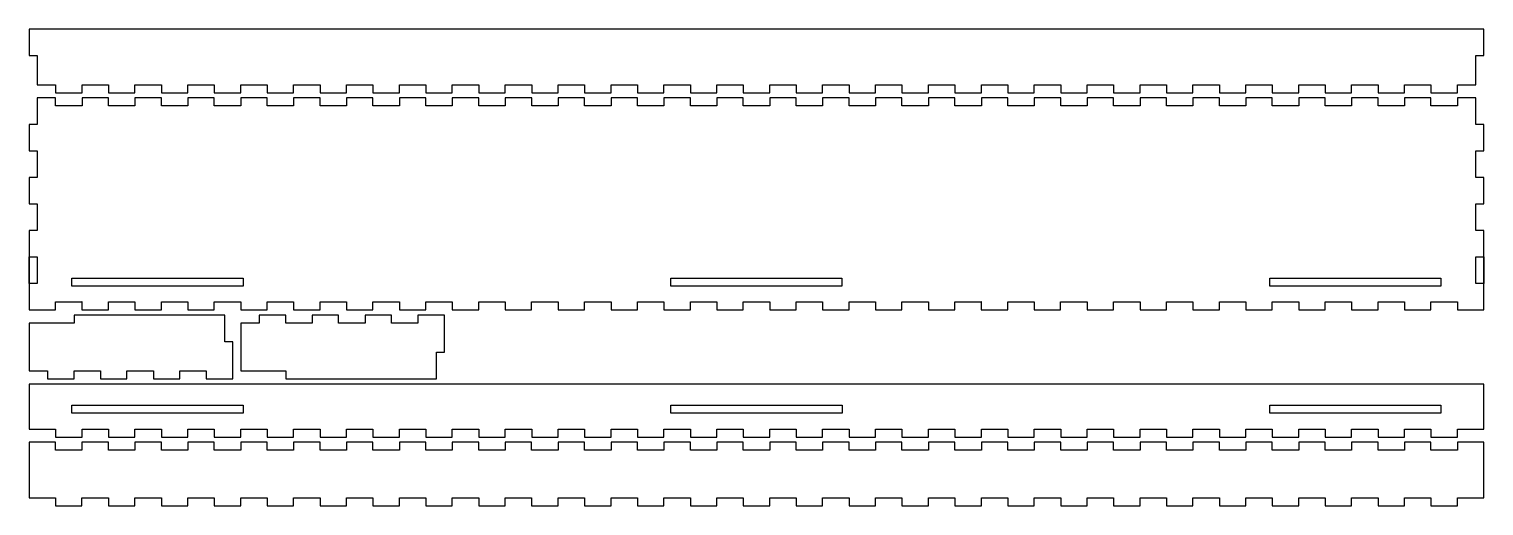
# Model space of a CAD drawing. Extents: x 20 to 570, y 46 to 226.
import ezdxf

# ---------------------------------------------------------------- set-up
doc = ezdxf.new("R2010")
doc.units = 0
doc.layers.add('Layer', color=7, linetype='CONTINUOUS')

msp = doc.modelspace()

# ---------------------------------------------------------------- linework, layer by layer
at = {"layer": 'Layer', "color": 7}
for points in [[(20.006319, 225.999068), (20.006319, 215.997846), (23.00493, 215.997846), (23.00493, 204.999985), (30.007568, 204.999985), (30.007568, 202.001374), (39.999999, 202.001374), (39.999999, 204.999985), (50.001249, 204.999985), (50.001249, 202.001374), (60.002499, 202.001374), (60.002499, 204.999985), (70.003749, 204.999985), (70.003749, 202.001374), (80.004999, 202.001374), (80.004999, 204.999985), (90.006249, 204.999985), (90.006249, 202.001374), (100.007499, 202.001374), (100.007499, 204.999985), (109.99993, 204.999985), (109.99993, 202.001374), (120.00118, 202.001374), (120.00118, 204.999985), (130.00243, 204.999985), (130.00243, 202.001374), (140.00368, 202.001374), (140.00368, 204.999985), (150.00493, 204.999985), (150.00493, 202.001374), (160.00618, 202.001374), (160.00618, 204.999985), (170.00743, 204.999985), (170.00743, 202.001374), (179.99986, 202.001374), (179.99986, 204.999985), (190.00111, 204.999985), (190.00111, 202.001374), (200.00236, 202.001374), (200.00236, 204.999985), (210.00361, 204.999985), (210.00361, 202.001374), (220.00486, 202.001374), (220.00486, 204.999985), (230.00611, 204.999985), (230.00611, 202.001374), (240.00736, 202.001374), (240.00736, 204.999985), (249.999791, 204.999985), (249.999791, 202.001374), (260.001041, 202.001374), (260.001041, 204.999985), (270.002291, 204.999985), (270.002291, 202.001374), (280.003541, 202.001374), (280.003541, 204.999985), (290.004782, 204.999985), (290.004782, 202.001374), (300.006032, 202.001374), (300.006032, 204.999985), (310.007282, 204.999985), (310.007282, 202.001374), (319.999727, 202.001374), (319.999727, 204.999985), (330.000949, 204.999985), (330.000949, 202.001374), (340.002227, 202.001374), (340.002227, 204.999985), (350.003449, 204.999985), (350.003449, 202.001374), (360.004727, 202.001374), (360.004727, 204.999985), (370.005949, 204.999985), (370.005949, 202.001374), (380.007227, 202.001374), (380.007227, 204.999985), (389.999643, 204.999985), (389.999643, 202.001374), (400.000893, 202.001374), (400.000893, 204.999985), (410.002143, 204.999985), (410.002143, 202.001374), (420.003393, 202.001374), (420.003393, 204.999985), (430.004643, 204.999985), (430.004643, 202.001374), (440.005893, 202.001374), (440.005893, 204.999985), (450.007143, 204.999985), (450.007143, 202.001374), (459.99956, 202.001374), (459.99956, 204.999985), (470.000838, 204.999985), (470.000838, 202.001374), (480.00206, 202.001374), (480.00206, 204.999985), (490.003338, 204.999985), (490.003338, 202.001374), (500.00456, 202.001374), (500.00456, 204.999985), (510.005838, 204.999985), (510.005838, 202.001374), (520.00706, 202.001374), (520.00706, 204.999985), (529.999504, 204.999985), (529.999504, 202.001374), (540.000754, 202.001374), (540.000754, 204.999985), (550.002004, 204.999985), (550.002004, 202.001374), (560.003254, 202.001374), (560.003254, 204.999985), (567.005893, 204.999985), (567.005893, 215.997846), (570.004504, 215.997846), (570.004504, 225.999068), (20.006319, 225.999068), (20.006319, 225.999068)], [(23.001111, 200.002874), (23.001111, 190.001624), (20.0025, 190.001624), (20.0025, 180.000374), (23.001111, 180.000374), (23.001111, 169.999124), (20.0025, 169.999124), (20.0025, 159.997874), (23.001111, 159.997874), (23.001111, 149.996624), (20.0025, 149.996624), (20.0025, 140.004207), (23.001111, 140.004207), (23.001111, 130.002929), (20.0025, 130.002929), (20.0025, 140.004207), (19.993681, 140.004207), (19.993681, 123.009124), (20.0025, 123.009124), (20.0025, 120.001707), (29.994931, 120.001707), (29.994931, 123.009124), (30.003736, 123.009124), (30.003736, 123.000375), (39.987347, 123.000375), (39.987347, 123.009124), (39.996152, 123.009124), (39.996152, 123.000375), (39.987347, 123.000375), (39.987347, 120.001764), (49.988597, 120.001764), (49.988597, 123.00918), (49.997402, 123.00918), (49.997402, 123.000431), (59.989833, 123.000431), (59.989833, 123.00918), (59.998638, 123.00918), (59.998638, 123.000431), (59.989833, 123.000431), (59.989833, 120.00182), (69.991083, 120.00182), (69.991083, 123.009237), (69.999888, 123.009237), (69.999888, 123.000488), (79.992319, 123.000488), (79.992319, 123.009237), (80.001124, 123.009237), (80.001124, 123.000488), (79.992319, 123.000488), (79.992319, 120.001877), (89.993569, 120.001877), (89.993569, 123.009293), (90.002374, 123.009293), (90.002374, 123.000544), (99.994805, 123.000544), (99.994805, 123.009293), (100.00361, 123.009293), (100.00361, 123.000544), (99.994805, 123.000544), (99.994805, 120.001933), (109.987235, 120.001933), (109.987235, 123.00935), (109.996041, 123.00935), (109.996041, 123.000601), (119.988471, 123.000601), (119.988471, 123.00935), (119.997276, 123.00935), (119.997276, 123.000601), (119.988471, 123.000601), (119.988471, 120.00199), (129.989721, 120.00199), (129.989721, 123.009406), (129.998526, 123.009406), (129.998526, 123.000657), (139.990957, 123.000657), (139.990957, 123.009406), (139.999762, 123.009406), (139.999762, 123.000657), (139.990957, 123.000657), (139.990957, 120.002046), (149.992207, 120.002046), (149.992207, 123.009462), (150.001012, 123.009462), (150.001012, 123.000714), (159.993443, 123.000714), (159.993443, 123.009462), (160.002248, 123.009462), (160.002248, 123.000714), (159.993443, 123.000714), (159.993443, 120.002102), (169.994693, 120.002102), (169.994693, 123.009519), (170.003498, 123.009519), (170.003498, 123.00077), (179.987109, 123.00077), (179.987109, 123.009519), (179.995915, 123.009519), (179.995915, 123.00077), (179.987109, 123.00077), (179.987109, 120.002159), (189.988359, 120.002159), (189.988359, 123.009575), (189.997165, 123.009575), (189.997165, 123.000826), (199.989595, 123.000826), (199.989595, 123.009575), (199.998401, 123.009575), (199.998401, 123.000826), (199.989595, 123.000826), (199.989595, 120.002215), (209.990845, 120.002215), (209.990845, 123.009632), (209.999651, 123.009632), (209.999651, 123.000883), (219.992081, 123.000883), (219.992081, 123.009632), (220.000886, 123.009632), (220.000886, 123.000883), (219.992081, 123.000883), (219.992081, 120.002272), (229.993331, 120.002272), (229.993331, 123.009688), (230.002136, 123.009688), (230.002136, 123.000939), (239.994567, 123.000939), (239.994567, 123.009688), (240.003372, 123.009688), (240.003372, 123.000939), (239.994567, 123.000939), (239.994567, 120.002328), (249.986998, 120.002328), (249.986998, 123.009745), (249.995803, 123.009745), (249.995803, 123.000996), (259.988233, 123.000996), (259.988233, 123.009745), (259.997039, 123.009745), (259.997039, 123.000996), (259.988233, 123.000996), (259.988233, 120.002385), (269.989483, 120.002385), (269.989483, 123.009801), (269.998289, 123.009801), (269.998289, 123.001052), (279.990719, 123.001052), (279.990719, 123.009801), (279.999525, 123.009801), (279.999525, 123.001052), (279.990719, 123.001052), (279.990719, 120.002441), (289.991969, 120.002441), (289.991969, 123.009858), (290.000718, 123.009858), (290.000718, 123.001109), (299.993163, 123.001109), (299.993163, 123.009858), (300.001912, 123.009858), (300.001912, 123.001109), (299.993163, 123.001109), (299.993163, 120.002498), (309.994385, 120.002498), (309.994385, 123.009914), (310.003134, 123.009914), (310.003134, 123.001165), (319.986745, 123.001165), (319.986745, 123.009914), (319.995494, 123.009914), (319.995494, 123.001165), (319.986745, 123.001165), (319.986745, 120.002554), (329.987995, 120.002554), (329.987995, 123.00997), (329.996744, 123.00997), (329.996744, 123.001222), (339.989188, 123.001222), (339.989188, 123.00997), (339.997937, 123.00997), (339.997937, 123.001222), (339.989188, 123.001222), (339.989188, 120.00261), (349.990438, 120.00261), (349.990438, 123.010027), (349.999187, 123.010027), (349.999187, 123.001278), (359.991632, 123.001278), (359.991632, 123.010027), (360.000381, 123.010027), (360.000381, 123.001278), (359.991632, 123.001278), (359.991632, 120.002667), (369.992882, 120.002667), (369.992882, 123.010083), (370.001631, 123.010083), (370.001631, 123.001334), (379.994075, 123.001334), (379.994075, 123.010083), (380.002824, 123.010083), (380.002824, 123.001334), (379.994075, 123.001334), (379.994075, 120.002723), (389.98652, 120.002723), (389.98652, 123.01014), (389.995269, 123.01014), (389.995269, 123.001391), (399.987685, 123.001391), (399.987685, 123.01014), (399.996434, 123.01014), (399.996434, 123.001391), (399.987685, 123.001391), (399.987685, 120.00278), (409.988964, 120.00278), (409.988964, 123.010196), (409.997712, 123.010196), (409.997712, 123.001447), (419.990129, 123.001447), (419.990129, 123.010196), (419.998878, 123.010196), (419.998878, 123.001447), (419.990129, 123.001447), (419.990129, 120.002836), (429.991407, 120.002836), (429.991407, 123.010253), (430.000156, 123.010253), (430.000156, 123.001504), (439.992572, 123.001504), (439.992572, 123.010253), (440.001321, 123.010253), (440.001321, 123.001504), (439.992572, 123.001504), (439.992572, 120.002893), (449.993851, 120.002893), (449.993851, 123.010309), (450.0026, 123.010309), (450.0026, 123.00156), (459.986211, 123.00156), (459.986211, 123.010309), (459.99496, 123.010309), (459.99496, 123.00156), (459.986211, 123.00156), (459.986211, 120.002949), (469.987461, 120.002949), (469.987461, 123.010366), (469.99621, 123.010366), (469.99621, 123.001617), (479.988626, 123.001617), (479.988626, 120.003006), (489.989876, 120.003006), (489.989876, 123.001617), (489.998625, 123.001617), (499.991041, 123.001617), (499.991041, 123.010366), (499.99979, 123.010366), (499.99979, 123.001617), (499.991041, 123.001617), (499.991041, 120.003006), (509.992291, 120.003006), (509.992291, 123.010422), (510.00104, 123.010422), (510.00104, 123.001673), (519.993457, 123.001673), (519.993457, 123.010422), (520.002206, 123.010422), (520.002206, 123.001673), (519.993457, 123.001673), (519.993457, 120.003062), (529.985873, 120.003062), (529.985873, 123.010478), (529.994622, 123.010478), (529.994622, 123.00173), (539.987067, 123.00173), (539.987067, 123.010478), (539.995816, 123.010478), (539.995816, 123.00173), (539.987067, 123.00173), (539.987067, 120.003118), (549.988288, 120.003118), (549.988288, 123.010535), (549.997037, 123.010535), (549.997037, 123.001786), (559.989482, 123.001786), (559.989482, 120.003175), (569.999537, 120.003175), (569.999537, 123.001786), (569.990788, 123.001786), (569.990788, 130.004397), (567.001011, 130.004397), (567.001011, 140.005675), (569.990788, 140.005675), (569.990788, 130.004397), (569.999537, 130.004397), (569.999537, 149.998091), (567.000926, 149.998091), (567.000926, 159.999341), (569.999537, 159.999341), (569.999537, 170.000591), (567.000926, 170.000591), (567.000926, 180.001841), (569.999537, 180.001841), (569.999537, 190.003091), (567.000926, 190.003091), (567.000926, 200.004341), (559.998287, 200.004341), (559.998287, 197.00573), (549.997037, 197.00573), (549.997037, 200.004341), (539.995787, 200.004341), (539.995787, 197.00573), (529.994537, 197.00573), (529.994537, 200.004341), (520.002093, 200.004341), (520.002093, 197.00573), (510.000871, 197.00573), (510.000871, 200.004341), (499.999593, 200.004341), (499.999593, 197.00573), (489.998371, 197.00573), (489.998371, 200.004341), (479.997093, 200.004341), (479.997093, 197.00573), (469.995871, 197.00573), (469.995871, 200.004341), (459.994593, 200.004341), (459.994593, 197.00573), (450.002176, 197.00573), (450.002176, 200.004341), (440.000926, 200.004341), (440.000926, 197.00573), (429.999676, 197.00573), (429.999676, 200.004341), (419.998426, 200.004341), (419.998426, 197.00573), (409.997176, 197.00573), (409.997176, 200.004341), (399.995926, 200.004341), (399.995926, 197.00573), (389.994676, 197.00573), (389.994676, 200.004341), (380.00226, 200.004341), (380.00226, 197.00573), (370.000982, 197.00573), (370.000982, 200.004341), (359.99976, 200.004341), (359.99976, 197.00573), (349.998482, 197.00573), (349.998482, 200.004341), (339.99726, 200.004341), (339.99726, 197.00573), (329.995982, 197.00573), (329.995982, 200.004341), (319.99476, 200.004341), (319.99476, 197.00573), (310.002315, 197.00573), (310.002315, 200.004341), (300.001065, 200.004341), (300.001065, 197.00573), (289.999815, 197.00573), (289.999815, 200.004341), (279.998579, 200.004341), (279.998579, 197.00573), (269.997329, 197.00573), (269.997329, 200.004341), (259.996079, 200.004341), (259.996079, 197.00573), (249.994829, 197.00573), (249.994829, 200.004341), (240.002399, 200.004341), (240.002399, 197.00573), (230.001149, 197.00573), (230.001149, 200.004341), (219.999899, 200.004341), (219.999899, 197.00573), (209.998649, 197.00573), (209.998649, 200.004341), (199.997399, 200.004341), (199.997399, 197.00573), (189.996149, 197.00573), (189.996149, 200.004341), (179.994899, 200.004341), (179.994899, 197.00573), (170.002468, 197.00573), (170.002468, 200.004341), (160.001218, 200.004341), (160.001218, 197.00573), (149.999968, 197.00573), (149.999968, 200.004341), (139.998718, 200.004341), (139.998718, 197.00573), (129.997468, 197.00573), (129.997468, 200.004341), (119.996218, 200.004341), (119.996218, 197.00573), (109.994968, 197.00573), (109.994968, 200.004341), (100.002538, 200.004341), (100.002538, 197.00573), (90.001288, 197.00573), (90.001288, 200.004341), (80.000038, 200.004341), (80.000038, 197.00573), (69.998788, 197.00573), (69.998788, 200.004341), (59.997538, 200.004341), (59.997538, 197.00573), (49.996288, 197.00573), (49.996288, 200.004341), (39.995038, 200.004341), (39.995038, 197.00573), (30.002607, 197.00573), (30.002607, 200.004341), (22.999968, 200.004341), (23.001111, 200.002874)], [(36.203819, 131.978485), (100.894444, 131.978485), (100.894444, 129.006346), (36.203819, 129.006346), (36.203819, 131.978485), (36.203819, 131.978485)], [(262.625417, 131.978485), (327.316028, 131.978485), (327.316028, 129.006346), (262.625417, 129.006346), (262.625417, 131.978485), (262.625417, 131.978485)], [(489.047028, 131.978485), (553.746472, 131.978485), (553.746472, 129.006346), (489.047028, 129.006346), (489.047028, 131.978485), (489.047028, 131.978485)], [(96.999947, 107.997837), (94.001336, 107.997837), (94.001336, 117.999087), (37.001278, 117.999087), (37.001278, 115.000476), (19.997391, 115.000476), (19.997391, 97.000004), (27, 97.000004), (27, 94.001392), (37.001278, 94.001392), (37.001278, 97.000004), (46.993694, 97.000004), (46.993694, 94.001392), (56.994947, 94.001392), (56.994947, 97.000004), (66.996197, 97.000004), (66.996197, 94.001392), (76.997447, 94.001392), (76.997447, 97.000004), (86.998697, 97.000004), (86.998697, 94.001392), (96.999947, 94.001392), (96.999947, 107.997837), (96.999947, 107.997837)], [(176.998667, 117.999087), (166.997417, 117.999087), (166.997417, 115.000476), (156.996167, 115.000476), (156.996167, 117.999087), (146.994917, 117.999087), (146.994917, 115.000476), (136.993667, 115.000476), (136.993667, 117.999087), (126.992417, 117.999087), (126.992417, 115.000476), (117, 115.000476), (117, 117.999087), (106.998722, 117.999087), (106.998722, 115.000476), (99.996111, 115.000476), (99.996111, 97.000004), (117, 97.000004), (117, 94.001392), (174.000056, 94.001392), (174.000056, 104.002614), (176.998667, 104.002614), (176.998667, 117.999087), (176.998667, 117.999087)], [(20.001318, 91.995075), (20.001318, 74.999991), (30.00257, 74.999991), (30.00257, 71.992575), (39.995001, 71.992575), (39.995001, 74.999991), (49.996251, 74.999991), (49.996251, 71.992575), (59.997501, 71.992575), (59.997501, 74.999991), (69.998751, 74.999991), (69.998751, 71.992575), (80.000001, 71.992575), (80.000001, 74.999991), (90.001251, 74.999991), (90.001251, 71.992575), (100.002501, 71.992575), (100.002501, 74.999991), (109.994931, 74.999991), (109.994931, 71.992575), (119.996181, 71.992575), (119.996181, 74.999991), (129.997431, 74.999991), (129.997431, 71.992575), (139.998681, 71.992575), (139.998681, 74.999991), (149.999931, 74.999991), (149.999931, 71.992575), (160.001181, 71.992575), (160.001181, 74.999991), (170.002431, 74.999991), (170.002431, 71.992575), (179.994862, 71.992575), (179.994862, 74.999991), (189.996112, 74.999991), (189.996112, 71.992575), (199.997362, 71.992575), (199.997362, 74.999991), (209.998612, 74.999991), (209.998612, 71.992575), (219.999862, 71.992575), (219.999862, 74.999991), (230.001112, 74.999991), (230.001112, 71.992575), (240.002362, 71.992575), (240.002362, 74.999991), (249.994793, 74.999991), (249.994793, 71.992575), (259.996043, 71.992575), (259.996043, 74.999991), (269.997293, 74.999991), (269.997293, 71.992575), (279.998543, 71.992575), (279.998543, 74.999991), (289.999787, 74.999991), (289.999787, 71.992575), (300.001037, 71.992575), (300.001037, 74.999991), (310.002287, 74.999991), (310.002287, 71.992575), (319.994732, 71.992575), (319.994732, 74.999991), (329.995953, 74.999991), (329.995953, 71.992575), (339.997232, 71.992575), (339.997232, 74.999991), (349.998453, 74.999991), (349.998453, 71.992575), (359.999732, 71.992575), (359.999732, 74.999991), (370.000953, 74.999991), (370.000953, 71.992575), (380.002232, 71.992575), (380.002232, 74.999991), (389.994648, 74.999991), (389.994648, 71.992575), (399.995898, 71.992575), (399.995898, 74.999991), (409.997148, 74.999991), (409.997148, 71.992575), (419.998398, 71.992575), (419.998398, 74.999991), (429.999648, 74.999991), (429.999648, 71.992575), (440.000898, 71.992575), (440.000898, 74.999991), (450.002148, 74.999991), (450.002148, 71.992575), (459.994564, 71.992575), (459.994564, 74.999991), (469.995843, 74.999991), (469.995843, 71.992575), (479.997064, 71.992575), (479.997064, 74.991186), (489.998343, 74.991186), (489.998343, 71.992575), (499.999564, 71.992575), (499.999564, 74.999991), (510.000843, 74.999991), (510.000843, 71.992575), (520.002064, 71.992575), (520.002064, 74.999991), (529.994509, 74.999991), (529.994509, 71.992575), (539.995759, 71.992575), (539.995759, 74.999991), (549.997009, 74.999991), (549.997009, 71.992575), (559.998259, 71.992575), (559.998259, 74.991186), (569.999509, 74.991186), (569.999509, 91.995075), (20.001318, 91.995075), (20.001318, 91.995075)], [(36.211459, 83.969352), (100.902084, 83.969352), (100.902084, 80.997213), (36.211459, 80.997213), (36.211459, 83.969352), (36.211459, 83.969352)], [(262.633056, 83.969352), (327.323676, 83.969352), (327.323676, 80.997213), (262.633056, 80.997213), (262.633056, 83.969352), (262.633056, 83.969352)], [(489.054648, 83.969352), (553.754092, 83.969352), (553.754092, 80.997213), (489.054648, 80.997213), (489.054648, 83.969352), (489.054648, 83.969352)], [(20, 70.000001), (20, 49.00089), (30.00125, 49.00089), (30.00125, 46.002279), (39.99368, 46.002279), (39.99368, 49.00089), (49.99493, 49.00089), (49.99493, 46.002279), (59.99618, 46.002279), (59.99618, 49.00089), (69.99743, 49.00089), (69.99743, 46.002279), (79.99868, 46.002279), (79.99868, 49.00089), (89.99993, 49.00089), (89.99993, 46.002279), (100.00118, 46.002279), (100.00118, 49.00089), (109.993611, 49.00089), (109.993611, 46.002279), (119.994861, 46.002279), (119.994861, 49.00089), (129.996111, 49.00089), (129.996111, 46.002279), (139.997361, 46.002279), (139.997361, 49.00089), (149.998611, 49.00089), (149.998611, 46.002279), (159.999861, 46.002279), (159.999861, 49.00089), (170.001111, 49.00089), (170.001111, 46.002279), (179.993541, 46.002279), (179.993541, 49.00089), (189.994791, 49.00089), (189.994791, 46.002279), (199.996041, 46.002279), (199.996041, 49.00089), (209.997291, 49.00089), (209.997291, 46.002279), (219.998541, 46.002279), (219.998541, 49.00089), (229.999791, 49.00089), (229.999791, 46.002279), (240.001041, 46.002279), (240.001041, 49.00089), (249.993472, 49.00089), (249.993472, 46.002279), (259.994722, 46.002279), (259.994722, 49.00089), (269.995972, 49.00089), (269.995972, 46.002279), (279.997222, 46.002279), (279.997222, 49.00089), (289.99846, 49.00089), (289.99846, 46.002279), (299.99971, 46.002279), (299.99971, 49.00089), (310.00096, 49.00089), (310.00096, 46.002279), (319.993405, 46.002279), (319.993405, 49.00089), (329.994627, 49.00089), (329.994627, 46.002279), (339.995905, 46.002279), (339.995905, 49.00089), (349.997127, 49.00089), (349.997127, 46.002279), (359.998405, 46.002279), (359.998405, 49.00089), (369.999627, 49.00089), (369.999627, 46.002279), (380.000905, 46.002279), (380.000905, 49.00089), (389.993322, 49.00089), (389.993322, 46.002279), (399.994572, 46.002279), (399.994572, 49.00089), (409.995822, 49.00089), (409.995822, 46.002279), (419.997072, 46.002279), (419.997072, 49.00089), (429.998322, 49.00089), (429.998322, 46.002279), (439.999572, 46.002279), (439.999572, 49.00089), (450.000822, 49.00089), (450.000822, 46.002279), (459.993238, 46.002279), (459.993238, 49.00089), (469.994516, 49.00089), (469.994516, 46.002279), (479.995738, 46.002279), (479.995738, 49.00089), (489.997016, 49.00089), (489.997016, 46.002279), (499.998238, 46.002279), (499.998238, 49.00089), (509.999516, 49.00089), (509.999516, 46.002279), (520.000738, 46.002279), (520.000738, 49.00089), (529.993183, 49.00089), (529.993183, 46.002279), (539.994433, 46.002279), (539.994433, 49.00089), (549.995683, 49.00089), (549.995683, 46.002279), (559.996933, 46.002279), (559.996933, 49.00089), (569.998183, 49.00089), (569.998183, 70.000001), (559.996933, 70.000001), (559.996933, 67.00139), (549.995683, 67.00139), (549.995683, 70.000001), (539.994433, 70.000001), (539.994433, 67.00139), (529.993183, 67.00139), (529.993183, 70.000001), (520.000738, 70.000001), (520.000738, 67.00139), (509.999516, 67.00139), (509.999516, 70.000001), (499.998238, 70.000001), (499.998238, 67.00139), (489.997016, 67.00139), (489.997016, 70.000001), (479.995738, 70.000001), (479.995738, 67.00139), (469.994516, 67.00139), (469.994516, 70.000001), (459.993238, 70.000001), (459.993238, 67.00139), (450.000822, 67.00139), (450.000822, 70.000001), (439.999572, 70.000001), (439.999572, 67.00139), (429.998322, 67.00139), (429.998322, 70.000001), (419.997072, 70.000001), (419.997072, 67.00139), (409.995822, 67.00139), (409.995822, 70.000001), (399.994572, 70.000001), (399.994572, 67.00139), (389.993322, 67.00139), (389.993322, 70.000001), (380.000905, 70.000001), (380.000905, 67.00139), (369.999627, 67.00139), (369.999627, 70.000001), (359.998405, 70.000001), (359.998405, 67.00139), (349.997127, 67.00139), (349.997127, 70.000001), (339.995905, 70.000001), (339.995905, 67.00139), (329.994627, 67.00139), (329.994627, 70.000001), (319.993405, 70.000001), (319.993405, 67.00139), (310.00096, 67.00139), (310.00096, 70.000001), (299.99971, 70.000001), (299.99971, 67.00139), (289.99846, 67.00139), (289.99846, 70.000001), (279.997222, 70.000001), (279.997222, 67.00139), (269.995972, 67.00139), (269.995972, 70.000001), (259.994722, 70.000001), (259.994722, 67.00139), (249.993472, 67.00139), (249.993472, 70.000001), (240.001041, 70.000001), (240.001041, 67.00139), (229.999791, 67.00139), (229.999791, 70.000001), (219.998541, 70.000001), (219.998541, 67.00139), (209.997291, 67.00139), (209.997291, 70.000001), (199.996041, 70.000001), (199.996041, 67.00139), (189.994791, 67.00139), (189.994791, 70.000001), (179.993541, 70.000001), (179.993541, 67.00139), (170.001111, 67.00139), (170.001111, 70.000001), (159.999861, 70.000001), (159.999861, 67.00139), (149.998611, 67.00139), (149.998611, 70.000001), (139.997361, 70.000001), (139.997361, 67.00139), (129.996111, 67.00139), (129.996111, 70.000001), (119.994861, 70.000001), (119.994861, 67.00139), (109.993611, 67.00139), (109.993611, 70.000001), (100.00118, 70.000001), (100.00118, 67.00139), (89.99993, 67.00139), (89.99993, 70.000001), (79.99868, 70.000001), (79.99868, 67.00139), (69.99743, 67.00139), (69.99743, 70.000001), (59.99618, 70.000001), (59.99618, 67.00139), (49.99493, 67.00139), (49.99493, 70.000001), (39.99368, 70.000001), (39.99368, 67.00139), (30.00125, 67.00139), (30.00125, 70.000001), (20, 70.000001), (20, 70.000001)]]:
    msp.add_lwpolyline(points, dxfattribs=at)

doc.saveas('drawing.dxf')
